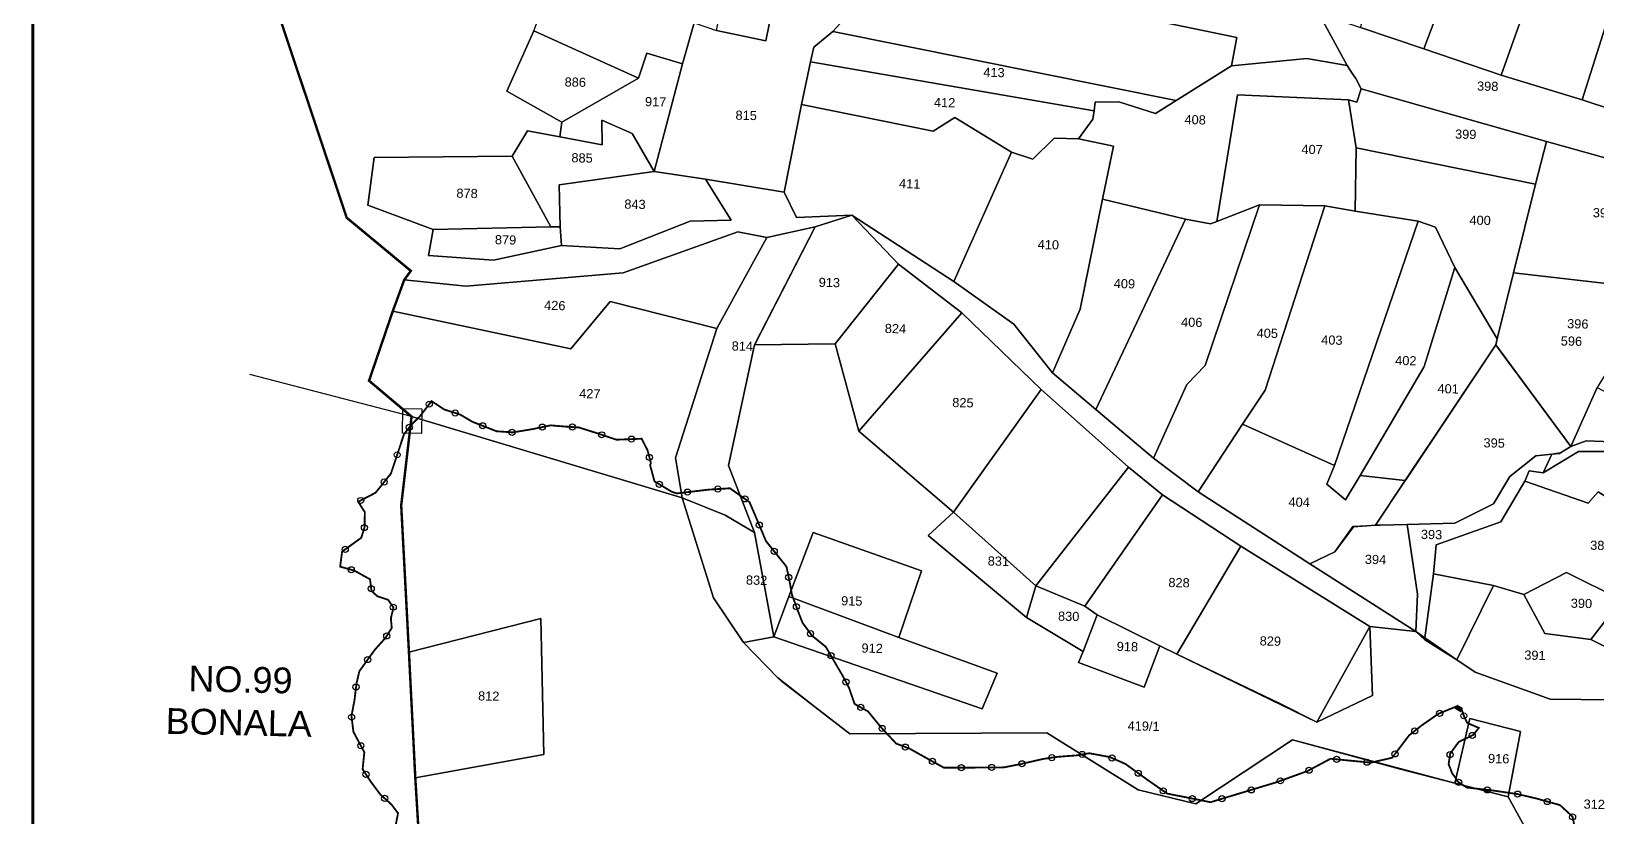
# Model space of a CAD drawing. Header units: inches. Extents: x 191080 to 197844, y 1603242 to 1613996.
# Drawn here: x 191080 to 193644, y 1609716 to 1611002 of the extents above; entities that cross this region are included whole.
import ezdxf

# ---------------------------------------------------------------- set-up
doc = ezdxf.new("R2010")
doc.units = ezdxf.units.IN
doc.header["$LTSCALE"] = 15
doc.header["$MEASUREMENT"] = 0
doc.header["$PDMODE"] = 32
doc.header["$PDSIZE"] = 10
for name, color, linetype in [('PLOT', 7, 'Continuous'), ('PLOT NO', 7, 'Continuous'), ('VILLAGE BOUNDARY STONES', 1, 'Continuous'), ('VILLAGE BOUNDRY', 5, 'Continuous')]:
    doc.layers.add(name, color=color, linetype=linetype)
doc.styles.get("Standard").update_dxf_attribs({"font": 'arial.ttf'})

msp = doc.modelspace()

# ---------------------------------------------------------------- linework, layer by layer
at = {"color": 5, "const_width": 3, "elevation": 248.5}
msp.add_lwpolyline([(191677.1, 1609703.7), (191680.6, 1609721.3), (191670.2, 1609735.3), (191651.5, 1609752.2), (191636.3, 1609772.5), (191622.6, 1609793.3), (191625.4, 1609821.1), (191607.5, 1609854.8), (191604.3, 1609880.6), (191609.1, 1609905.4), (191612.6, 1609933.9), (191617.2, 1609953.9), (191630.1, 1609972), (191643, 1609989.6), (191660.6, 1610009.3), (191670.3, 1610024.9), (191668.9, 1610040.8), (191673.2, 1610058.3), (191664.4, 1610071), (191646.7, 1610076.9), (191637.2, 1610085.5), (191634.7, 1610104.6), (191609.1, 1610118.8), (191585.8, 1610125.3), (191589, 1610150), (191620.4, 1610172.6), (191625.8, 1610190), (191626.2, 1610214.6), (191615.4, 1610231.6), (191643.8, 1610246.4), (191669, 1610277.8), (191681, 1610313.9), (191690.2, 1610341.9), (191702, 1610357.4), (191716.1, 1610371.1), (191735.5, 1610396.5), (191756.6, 1610382.7), (191782.5, 1610374.5), (191802.1, 1610362.8), (191842.1, 1610347.1), (191868.9, 1610345.3), (191901.3, 1610350.7), (191930.6, 1610356.8), (191953.2, 1610354.9), (191976.9, 1610353.4), (192007, 1610343.8), (192038.4, 1610333.3), (192079.7, 1610334.9), (192089.4, 1610316.1), (192094.9, 1610295.2), (192093.6, 1610291.6), (192100.9, 1610264.9), (192129.5, 1610247.8), (192137.5, 1610245.3), (192189.8, 1610251.5), (192224.4, 1610253.7), (192256.5, 1610231), (192268.6, 1610202.6), (192283.4, 1610167.3), (192317.1, 1610125.2), (192322.9, 1610097.1), (192326, 1610079.3), (192335.8, 1610052.7), (192343.4, 1610033.3), (192359, 1610012.1), (192381.5, 1609993.9), (192396.3, 1609968.4), (192410.1, 1609944.8), (192419.6, 1609926.5), (192428.7, 1609900.3), (192450.6, 1609888.2), (192471.5, 1609862.6), (192496.7, 1609835.5), (192518.8, 1609827.1), (192550.3, 1609809.5), (192575, 1609795.9), (192625, 1609796.1), (192673.2, 1609796.4), (192701.9, 1609802.1), (192737.3, 1609810.2), (192760.8, 1609813.7), (192792.6, 1609816.1), (192813.2, 1609819.6), (192846.6, 1609813.4), (192872.5, 1609802), (192906.8, 1609777.2), (192940.8, 1609753.5), (193011.9, 1609739.4), (193119.9, 1609772.1), (193170.8, 1609790.5), (193208.4, 1609810.6), (193274.3, 1609804.2), (193309.3, 1609812.2), (193337.3, 1609849.1), (193358.2, 1609865.5), (193385.1, 1609884.2), (193413.7, 1609895.9), (193423.6, 1609890.2), (193426.8, 1609881), (193432.4, 1609869.3), (193451.4, 1609861.1), (193442.2, 1609849.6), (193418.4, 1609838.1), (193404.5, 1609819), (193401.9, 1609801.7), (193407.7, 1609786.7), (193415, 1609776.8), (193417.1, 1609772.9), (193431.6, 1609763.4), (193473.4, 1609758.7), (193515.3, 1609752.6), (193544.8, 1609745.7), (193584.3, 1609734.7), (193604.9, 1609715.8), (193610.7, 1609687.5)], dxfattribs=at)
at = {"color": 5, "elevation": 248.5}
msp.add_lwpolyline([(191677.1, 1609703.7, 3, 3, 0), (191680.6, 1609721.3, 3, 3, 0), (191670.2, 1609735.3, 3, 3, 0), (191651.5, 1609752.2, 3, 3, 0), (191636.3, 1609772.5, 3, 3, 0), (191622.6, 1609793.3, 3, 3, 0), (191625.4, 1609821.1, 3, 3, 0), (191607.5, 1609854.8, 3, 3, 0), (191604.3, 1609880.6, 3, 3, 0), (191609.1, 1609905.4, 3, 3, 0), (191612.6, 1609933.9, 3, 3, 0), (191617.2, 1609953.9, 3, 3, 0), (191630.1, 1609972, 3, 3, 0), (191643, 1609989.6, 3, 3, 0), (191660.6, 1610009.3, 3, 3, 0), (191670.3, 1610024.9, 3, 3, 0), (191668.9, 1610040.8, 3, 3, 0), (191673.2, 1610058.3, 3, 3, 0), (191664.4, 1610071, 3, 3, 0), (191646.7, 1610076.9, 3, 3, 0), (191637.2, 1610085.5, 3, 3, 0), (191634.7, 1610104.6, 3, 3, 0), (191609.1, 1610118.8, 3, 3, 0), (191585.8, 1610125.3, 3, 3, 0), (191589, 1610150, 3, 3, 0), (191620.4, 1610172.6, 3, 3, 0), (191625.8, 1610190, 3, 3, 0), (191626.2, 1610214.6, 3, 3, 0), (191615.4, 1610231.6, 3, 3, 0), (191643.8, 1610246.4, 3, 3, 0), (191669, 1610277.8, 3, 3, 0), (191681, 1610313.9, 3, 3, 0), (191690.2, 1610341.9, 3, 3, 0), (191702, 1610357.4, 3, 3, 0), (191716.1, 1610371.1, 3, 3, 0), (191735.5, 1610396.5, 3, 3, 0), (191756.6, 1610382.7, 3, 3, 0), (191782.5, 1610374.5, 3, 3, 0), (191802.1, 1610362.8, 3, 3, 0), (191842.1, 1610347.1, 3, 3, 0), (191868.9, 1610345.3, 3, 3, 0), (191901.3, 1610350.7, 3, 3, 0), (191930.6, 1610356.8, 3, 3, 0), (191953.2, 1610354.9, 3, 3, 0), (191976.9, 1610353.4, 3, 3, 0), (192007, 1610343.8, 3, 3, 0), (192038.4, 1610333.3, 3, 3, 0), (192079.7, 1610334.9, 3, 3, 0), (192089.4, 1610316.1, 3, 3, 0), (192094.9, 1610295.2, 3, 3, 0), (192093.6, 1610291.6, 3, 3, 0), (192100.9, 1610264.9, 3, 3, 0), (192129.5, 1610247.8, 3, 3, 0), (192137.5, 1610245.3, 3, 3, 0), (192189.8, 1610251.5, 3, 3, 0), (192224.4, 1610253.7, 3, 3, 0), (192256.5, 1610231, 3, 3, 0), (192268.6, 1610202.6, 3, 3, 0), (192283.4, 1610167.3, 3, 3, 0), (192317.1, 1610125.2, 3, 3, 0), (192322.9, 1610097.1, 3, 3, 0), (192326, 1610079.3, 3, 3, 0), (192335.8, 1610052.7, 3, 3, 0), (192343.4, 1610033.3, 3, 3, 0), (192359, 1610012.1, 3, 3, 0), (192381.5, 1609993.9, 3, 3, 0), (192396.3, 1609968.4, 3, 3, 0), (192410.1, 1609944.8, 3, 3, 0), (192419.6, 1609926.5, 3, 3, 0), (192428.7, 1609900.3, 3, 3, 0), (192450.6, 1609888.2, 3, 3, 0), (192471.5, 1609862.6, 3, 3, 0), (192496.7, 1609835.5, 3, 3, 0), (192518.8, 1609827.1, 3, 3, 0), (192550.3, 1609809.5, 3, 3, 0), (192575, 1609795.9, 3, 3, 0), (192625, 1609796.1, 3, 3, 0), (192673.2, 1609796.4, 3, 3, 0), (192701.9, 1609802.1, 3, 3, 0), (192737.3, 1609810.2, 3, 3, 0), (192760.8, 1609813.7, 3, 3, 0), (192792.6, 1609816.1, 3, 3, 0), (192813.2, 1609819.6, 3, 3, 0), (192846.6, 1609813.4, 3, 3, 0), (192872.5, 1609802, 3, 3, 0), (192906.8, 1609777.2, 3, 3, 0), (192940.8, 1609753.5, 3, 3, 0), (193011.9, 1609739.4, 3, 3, 0), (193119.9, 1609772.1, 3, 3, 0), (193170.8, 1609790.5, 3, 3, 0), (193208.4, 1609810.6, 3, 3, 0), (193274.3, 1609804.2, 3, 3, 0), (193309.3, 1609812.2, 3, 3, 0), (193337.3, 1609849.1, 3, 3, 0), (193358.2, 1609865.5, 3, 3, 0), (193385.1, 1609884.2, 3, 3, 0), (193413.7, 1609895.9, 3, 3, 0), (193423.6, 1609890.2, 3, 3, 0), (193426.8, 1609881, 3, 3, 0), (193432.4, 1609869.3, 3, 3, 0), (193451.4, 1609861.1, 3, 3, 0), (193442.2, 1609849.6, 3, 3, 0), (193418.4, 1609838.1, 3, 3, 0), (193404.5, 1609819, 3, 3, 0), (193401.9, 1609801.7, 3, 3, 0), (193407.7, 1609786.7, 3, 3, 0), (193415, 1609776.8, 3, 3, 0), (193417.1, 1609772.9, 3, 3, 0), (193431.6, 1609763.4, 3, 3, 0), (193473.4, 1609758.7, 3, 3, 0), (193515.3, 1609752.6, 3, 3, 0), (193544.8, 1609745.7, 3, 3, 0), (193584.3, 1609734.7, 3, 3, 0), (193604.9, 1609715.8, 3, 3, 0), (193610.7, 1609687.5, 3, 3, 0)], format="xyseb", dxfattribs=at)
at = {"color": 1, "const_width": 8, "elevation": 248.5}
msp.add_lwpolyline([(193413.7, 1609895.9), (193423.6, 1609890.2)], dxfattribs=at)
at = {"color": 3}
for p in [(191731.7, 1610391.5, 248.5), (191774.2, 1610377.1, 248.5), (191699.2, 1610353.7, 248.5), (191819.3, 1610356.1, 248.5), (191916.8, 1610353.9, 248.5), (191966.4, 1610354.1, 248.5), (191867.5, 1610345.4, 248.5), (192014.4, 1610341.3, 248.5), (192063.1, 1610334.3, 248.5), (191679.2, 1610308.5, 248.5), (192092.5, 1610304.2, 248.5), (191657.9, 1610264, 248.5), (192108.8, 1610260.2, 248.5), (192154.9, 1610247.4, 248.5), (192204.6, 1610252.5, 248.5), (191619.5, 1610233.7, 248.5), (192249, 1610236.3, 248.5), (191625.6, 1610189.3, 248.5), (192272.4, 1610193.4, 248.5), (191594.1, 1610153.6, 248.5), (192297, 1610150.4, 248.5), (191604, 1610120.2, 248.5), (192320.7, 1610107.8, 248.5), (191636.7, 1610089.3, 248.5), (191672.8, 1610058.9, 248.5), (192333.3, 1610059.6, 248.5), (192356.4, 1610015.7, 248.5), (191662.2, 1610011.9, 248.5), (191630.9, 1609973.1, 248.5), (192389.8, 1609979.6, 248.5), (191611.8, 1609928, 248.5), (192414.6, 1609936.1, 248.5), (192438.7, 1609894.8, 248.5), (191604.5, 1609878.7, 248.5), (193387.2, 1609885, 248.5), (193426.8, 1609880.9, 248.5), (192473.8, 1609860.2, 248.5), (193346.4, 1609856.2, 248.5), (193440.6, 1609848.8, 248.5), (191619.7, 1609831.9, 248.5), (192512, 1609829.7, 248.5), (192751.8, 1609812.4, 248.5), (192801.5, 1609817.7, 248.5), (192850.4, 1609811.8, 248.5), (193218.3, 1609809.6, 248.5), (193314.1, 1609818.5, 248.5), (193404.3, 1609817.3, 248.5), (191628.1, 1609785.1, 248.5), (192556.1, 1609806.3, 248.5), (192603.4, 1609796, 248.5), (192653.4, 1609796.3, 248.5), (192702.9, 1609802.3, 248.5), (192893.4, 1609786.9, 248.5), (193173.1, 1609791.7, 248.5), (193268.1, 1609804.8, 248.5), (193078.5, 1609759.6, 248.5), (193126.2, 1609774.4, 248.5), (193418.3, 1609772.1, 248.5), (193465.5, 1609759.6, 248.5), (191658.7, 1609745.8, 248.5), (192934.3, 1609758, 248.5), (192982, 1609745.3, 248.5), (193030.6, 1609745.1, 248.5), (193515, 1609752.7, 248.5), (193563.5, 1609740.5, 248.5), (193605, 1609715.4, 248.5)]:
    msp.add_point(p, dxfattribs=at)
at = {"color": 2}
for p in [(191867.5, 1610345.4, 248.5), (192272.4, 1610193.4, 248.5), (191604, 1610120.2, 248.5), (193440.6, 1609848.8, 248.5), (192556.1, 1609806.3, 248.5), (193030.6, 1609745.1, 248.5)]:
    msp.add_point(p, dxfattribs=at)
at = {"layer": 'PLOT'}
for points in [[(192202.3, 1611003.5), (192233.3, 1611164.1), (192233.3, 1611164.1), (192264, 1611322.8), (192325.7, 1611297.1), (192348.4, 1611299.8), (192293.3, 1611035.7), (192293.2, 1611034.9), (192283.1, 1610986.7), (192202.3, 1611003.5)], [(193257.7, 1611008.8), (193320.4, 1611213.9), (193421.6, 1611132.7), (193421.6, 1611132.7), (193361.1, 1610973.7), (193257.7, 1611008.8)], [(192692, 1611123.3), (193189.8, 1611030.2), (193235.8, 1610946.1), (193169.6, 1610957.9), (193045.9, 1610946), (193054.7, 1610992.1), (192657.6, 1611074.7), (192692, 1611123.3)], [(193487.8, 1610930.3), (193361.1, 1610973.7), (193421.6, 1611132.7), (193503.4, 1611079.4), (193536.1, 1611065.8), (193536.1, 1611065.8), (193487.8, 1610930.3)], [(192166, 1611016), (192146.8, 1610949), (192088, 1610966.7), (192074.7, 1610925.4), (191903, 1611003), (191940.2, 1611101.7), (191980.5, 1611089), (192166, 1611016)], [(192392.9, 1611001.9), (192410.5, 1611021.2), (192550.6, 1611069.9), (192559.7, 1611073.1), (192605.1, 1611092), (192657.6, 1611074.7), (193054.7, 1610992.1), (193045.9, 1610946), (192955.7, 1610889.1), (192392.9, 1611001.9)], [(192184.4, 1610759.9), (192100, 1610772.8), (192146.8, 1610949), (192166, 1611016), (192202.3, 1611003.5), (192283.1, 1610986.7), (192293.2, 1611034.9), (192422.2, 1611046.9), (192410.5, 1611021.2), (192392.9, 1611001.9), (192361.7, 1610976.3), (192356.6, 1610952.1), (192341.9, 1610882.6), (192313.2, 1610738.9), (192184.4, 1610759.9)], [(193675.8, 1611064.9), (193620.7, 1610889.9), (193487.8, 1610930.3), (193536.1, 1611065.8), (193675.8, 1611064.9)], [(193620.7, 1610889.9), (193675.8, 1611064.9), (193839.8, 1610966.4), (193792.4, 1610876.2), (193773.3, 1610839.7), (193620.7, 1610889.9)], [(193189.8, 1611030.2), (193195.2, 1611029.2), (193257.7, 1611008.8), (193361.1, 1610973.7), (193487.8, 1610930.3), (193620.7, 1610889.9), (193773.3, 1610839.7), (193755.9, 1610767.6), (193562.4, 1610821.8), (193258.7, 1610907.9), (193249.9, 1610924.9), (193244.6, 1610932.9), (193235.8, 1610946.1), (193189.8, 1611030.2)], [(192074.7, 1610925.4), (191948.9, 1610853.6), (191858.7, 1610904.2), (191903, 1611003), (192074.7, 1610925.4)], [(192356.6, 1610952.1), (192361.7, 1610976.3), (192392.9, 1611001.9), (192955.7, 1610889.1), (192921.7, 1610867.6), (192861.6, 1610886.7), (192823, 1610886.3), (192820.9, 1610871.9), (192356.6, 1610952.1)], [(192146.8, 1610949), (192100, 1610772.8), (192064.3, 1610834.9), (192014.6, 1610856.8), (192015.1, 1610816.5), (191945.9, 1610829.4), (191948.9, 1610853.6), (192074.7, 1610925.4), (192088, 1610966.7), (192146.8, 1610949)], [(192820.9, 1610871.9), (192818.9, 1610858.6), (192795.7, 1610826), (192755.4, 1610827.4), (192720.9, 1610792.7), (192685.7, 1610804.4), (192593, 1610861.2), (192557.2, 1610838.9), (192341.9, 1610882.6), (192356.6, 1610952.1), (192820.9, 1610871.9)], [(192835, 1610727.2), (192852.7, 1610814.4), (192845.1, 1610816), (192795.7, 1610826), (192818.9, 1610858.6), (192820.9, 1610871.9), (192823, 1610886.3), (192861.6, 1610886.7), (192921.7, 1610867.6), (192955.7, 1610889.1), (193045.9, 1610946), (193169.6, 1610957.9), (193235.8, 1610946.1), (193244.6, 1610932.9), (193249.9, 1610925.1), (193258.7, 1610907.9), (193251.4, 1610886.5), (193238.1, 1610890), (193056, 1610898.5), (193022.2, 1610690.8), (193012, 1610686.8), (192970.6, 1610694.5), (192835, 1610727.2)], [(193244.6, 1610932.9), (193249.9, 1610924.9), (193258.7, 1610907.9), (193249.9, 1610924.9), (193244.6, 1610932.9)], [(193244.6, 1610932.9), (193249.9, 1610924.9), (193258.7, 1610907.9), (193249.9, 1610924.9), (193244.6, 1610932.9)], [(193238.1, 1610890), (193250.4, 1610811.7), (193249, 1610707.6), (193199.2, 1610716.3), (193091.8, 1610717.9), (193022.2, 1610690.8), (193056, 1610898.5), (193238.1, 1610890)], [(193562.4, 1610821.8), (193544, 1610751.8), (193250.4, 1610811.7), (193238.1, 1610890), (193251.4, 1610886.5), (193258.7, 1610907.9), (193562.4, 1610821.8)], [(192423.9, 1610701.2), (192333.2, 1610697.3), (192313.2, 1610738.9), (192341.9, 1610882.6), (192557.2, 1610838.9), (192593, 1610861.2), (192685.7, 1610804.4), (192591.5, 1610592.3), (192423.9, 1610701.2)], [(192100, 1610772.8), (191944.8, 1610751.1), (191946.2, 1610682.2), (191931.2, 1610682.2), (191867.5, 1610797.8), (191892.6, 1610839.2), (191945.9, 1610829.4), (192015.1, 1610816.5), (192014.6, 1610856.8), (192064.3, 1610834.9), (192100, 1610772.8)], [(192591.5, 1610592.3), (192685.7, 1610804.4), (192720.9, 1610792.7), (192755.4, 1610827.4), (192795.7, 1610826), (192852.7, 1610814.4), (192835, 1610727.2), (192798.3, 1610547.4), (192753.1, 1610442.6), (192689.8, 1610522.6), (192591.5, 1610592.3)], [(193544, 1610751.8), (193562.4, 1610821.8), (193755.9, 1610767.6), (193687.6, 1610595.3), (193684.1, 1610586.6), (193508.1, 1610606.9), (193544, 1610751.8)], [(191931.2, 1610682.2), (191738.2, 1610677.7), (191630.9, 1610717.3), (191641.4, 1610795.5), (191867.5, 1610797.8), (191931.2, 1610682.2)], [(193508.1, 1610606.9), (193481.2, 1610498.3), (193412, 1610615.6), (193380.2, 1610681.3), (193351.9, 1610691.4), (193249, 1610707.6), (193250.4, 1610811.7), (193544, 1610751.8), (193508.1, 1610606.9)], [(191948.2, 1610651.2), (191946.2, 1610682.2), (191944.8, 1610751.1), (192100, 1610772.8), (192184.4, 1610759.9), (192226.5, 1610692.8), (192159.3, 1610691.4), (192044, 1610646.1), (191948.2, 1610651.2)], [(192753.1, 1610442.6), (192798.3, 1610547.4), (192835, 1610727.2), (192970.6, 1610694.5), (192823.9, 1610382.9), (192753.1, 1610442.6)], [(192823.9, 1610382.9), (192970.6, 1610694.5), (193012, 1610686.8), (193022.2, 1610690.8), (193091.8, 1610717.9), (193002.9, 1610454.7), (192973, 1610423.8), (192918.5, 1610302.9), (192823.9, 1610382.9)], [(192918.5, 1610302.9), (192973, 1610423.8), (193002.9, 1610454.7), (193091.8, 1610717.9), (193199.2, 1610716.3), (193101.1, 1610414.7), (193064.4, 1610358.9), (192991.4, 1610247.9), (192918.5, 1610302.9)], [(193064.4, 1610358.9), (193101.1, 1610414.7), (193199.2, 1610716.3), (193249, 1610707.6), (193351.9, 1610691.4), (193214.9, 1610291), (193064.4, 1610358.9)], [(192396.6, 1610490.3), (192264.6, 1610488.7), (192364.2, 1610681.8), (192423.9, 1610701.2), (192500.6, 1610620.7), (192396.6, 1610490.3)], [(192423.9, 1610701.2), (192591.5, 1610592.3), (192689.8, 1610522.6), (192753.1, 1610442.6), (192823.9, 1610382.9), (192918.5, 1610302.9), (192991.4, 1610247.9), (193174.4, 1610129.7), (193348.2, 1610018.9), (193272.6, 1610027.1), (193061.5, 1610158.8), (192933.3, 1610242.7), (192877.4, 1610288.1), (192734.2, 1610415.8), (192604.2, 1610541.2), (192500.6, 1610620.7), (192423.9, 1610701.2)], [(193214.9, 1610291), (193351.9, 1610691.4), (193380.2, 1610681.3), (193412, 1610615.6), (193362, 1610453), (193361.4, 1610452), (193256.8, 1610274.8), (193233, 1610234.6), (193202.2, 1610260.6), (193214.9, 1610291)], [(192203.1, 1610515.5), (192028.4, 1610559.9), (191963.5, 1610482.2), (191672.1, 1610544.1), (191690.8, 1610595.2), (191791.5, 1610584.7), (192049.6, 1610606.8), (192237.2, 1610674), (192285.1, 1610664.6), (192203.1, 1610515.5)], [(191738.2, 1610677.7), (191931.2, 1610682.2), (191946.2, 1610682.2), (191948.2, 1610651.2), (191948.2, 1610651.2), (191837.3, 1610627.4), (191730.3, 1610635.2), (191738.2, 1610677.7)], [(192266.1, 1610491.6), (192264.6, 1610488.7), (192222.3, 1610290.8), (192264.4, 1610181.2), (192216.8, 1610209.5), (192146.1, 1610237.8), (192135.4, 1610303.5), (192203.1, 1610515.5), (192285.1, 1610664.6), (192364.2, 1610681.8), (192266.1, 1610491.6)], [(192396.6, 1610490.3), (192500.6, 1610620.7), (192604.2, 1610541.2), (192435.4, 1610347.1), (192396.6, 1610490.3)], [(193256.8, 1610274.8), (193361.4, 1610452), (193362, 1610453), (193412, 1610615.6), (193481.2, 1610498.3), (193479.1, 1610488.8), (193330.8, 1610266.2), (193256.8, 1610274.8)], [(193749.3, 1610588), (193645.1, 1610418.7), (193602, 1610321.9), (193487.5, 1610477.4), (193479.1, 1610488.8), (193481.2, 1610498.3), (193508.1, 1610606.9), (193684.1, 1610586.6), (193687.6, 1610595.3), (193756.7, 1610603.4), (193749.3, 1610588)], [(191702.8, 1610371.2), (191633.1, 1610429.9), (191672.1, 1610544.1), (191963.5, 1610482.2), (192028.4, 1610559.9), (192203.1, 1610515.5), (192135.4, 1610303.5), (192146.1, 1610237.8), (191702.8, 1610371.2)], [(192435.4, 1610347.1), (192604.2, 1610541.2), (192734.2, 1610415.8), (192590.9, 1610214.3), (192435.4, 1610347.1)], [(193281.9, 1610193.1), (193330.8, 1610266.2), (193330.9, 1610266.4), (193331.6, 1610267.4), (193479.1, 1610488.8), (193602, 1610321.9), (193585.4, 1610311.9), (193571, 1610309.5), (193544.5, 1610307.1), (193502.1, 1610272.9), (193475.6, 1610228.3), (193412.1, 1610196.5), (193334, 1610194.5), (193289.8, 1610193.4), (193281.9, 1610193.1)], [(193330.8, 1610266.2), (193479.1, 1610488.8), (193479.1, 1610488.8), (193331.6, 1610267.4), (193330.8, 1610266.2)], [(193330.8, 1610266.2), (193479.1, 1610488.8), (193479.1, 1610488.8), (193331.6, 1610267.4), (193330.8, 1610266.2)], [(193479.1, 1610488.8), (193481.2, 1610498.3), (193479.1, 1610488.8), (193487.5, 1610477.4), (193479.1, 1610488.8)], [(193479.1, 1610488.8), (193481.2, 1610498.3), (193479.1, 1610488.8), (193487.5, 1610477.4), (193479.1, 1610488.8)], [(192590.9, 1610214.3), (192734.2, 1610415.8), (192877.4, 1610288.1), (192725.7, 1610093.8), (192590.9, 1610214.3)], [(193645.1, 1610418.7), (193725.2, 1610376.7), (193706.2, 1610365.1), (193682.7, 1610329.4), (193627, 1610331.4), (193602, 1610321.9), (193645.1, 1610418.7)], [(192991.4, 1610247.9), (193064.4, 1610358.9), (193214.9, 1610291), (193202.2, 1610260.6), (193233, 1610234.6), (193256.8, 1610274.8), (193325.5, 1610266.8), (193330.8, 1610266.2), (193330.8, 1610266.2), (193281.9, 1610193.1), (193246, 1610190.7), (193215.5, 1610149.4), (193174.4, 1610129.7), (192991.4, 1610247.9)], [(193704.1, 1610333.7), (193736, 1610316.5), (193679.9, 1610227), (193646.7, 1610247.8), (193630.7, 1610229.4), (193526.8, 1610265.1), (193533.9, 1610282.4), (193557, 1610278.9), (193614.9, 1610313.8), (193686.5, 1610314.2), (193704.1, 1610333.7)], [(193348.2, 1610018.9), (193350.8, 1610080.3), (193334, 1610194.5), (193412.1, 1610196.5), (193475.6, 1610228.3), (193502.1, 1610272.9), (193544.5, 1610307.1), (193571, 1610309.5), (193557, 1610278.9), (193533.9, 1610282.4), (193526.8, 1610265.1), (193487.5, 1610198.6), (193381.3, 1610160.9), (193377.1, 1610113.4), (193363.1, 1610008.6), (193348.2, 1610018.9)], [(193585.4, 1610311.9), (193583.3, 1610310.6), (193571, 1610309.5), (193585.4, 1610311.9)], [(193585.4, 1610311.9), (193583.3, 1610310.6), (193571, 1610309.5), (193585.4, 1610311.9)], [(192725.7, 1610093.8), (192877.4, 1610288.1), (192933.3, 1610242.7), (192805.7, 1610060.4), (192725.7, 1610093.8)], [(193325.5, 1610266.8), (193256.8, 1610274.8), (193330.9, 1610266.4), (193330.9, 1610266.4), (193325.5, 1610266.8)], [(193325.5, 1610266.8), (193330.9, 1610266.4), (193330.8, 1610266.2), (193256.8, 1610274.8), (193325.5, 1610266.8)], [(193330.8, 1610266.2), (193325.5, 1610266.8), (193330.9, 1610266.4), (193330.8, 1610266.2)], [(193330.8, 1610266.2), (193325.5, 1610266.8), (193330.9, 1610266.4), (193330.8, 1610266.2)], [(193330.8, 1610266.2), (193330.9, 1610266.4), (193331.6, 1610267.4), (193330.9, 1610266.4), (193330.8, 1610266.2)], [(193330.9, 1610266.4), (193330.8, 1610266.2), (193330.9, 1610266.4), (193330.9, 1610266.4)], [(193330.9, 1610266.4), (193330.8, 1610266.2), (193330.9, 1610266.4), (193330.9, 1610266.4)], [(193330.9, 1610266.4), (193330.8, 1610266.2), (193330.9, 1610266.4), (193330.9, 1610266.4)], [(193331.5, 1610267.4), (193331.6, 1610267.4), (193330.9, 1610266.4), (193330.9, 1610266.4), (193331.5, 1610267.4)], [(193331.5, 1610267.4), (193331.6, 1610267.4), (193330.9, 1610266.4), (193330.9, 1610266.4), (193331.5, 1610267.4)], [(193331.5, 1610267.4), (193331.6, 1610267.4), (193330.9, 1610266.4), (193330.9, 1610266.4), (193331.5, 1610267.4)], [(193679.9, 1610227), (193746.1, 1610151.1), (193785.3, 1610111.2), (193787.6, 1610108.9), (193816.2, 1610068), (193760.2, 1610026), (193760.2, 1610026), (193740.7, 1609978.1), (193677.2, 1609985), (193634.9, 1610005.8), (193685.4, 1610070.8), (193595.1, 1610115.7), (193525, 1610079.5), (193475.2, 1610094.6), (193377.1, 1610113.4), (193381.3, 1610160.9), (193487.5, 1610198.6), (193526.8, 1610265.1), (193630.7, 1610229.4), (193646.7, 1610247.8), (193679.9, 1610227)], [(192264.4, 1610181.2), (192296.3, 1610010.4), (192246.4, 1610001.3), (192197.4, 1610074.2), (192146.1, 1610237.8), (192216.8, 1610209.5), (192264.4, 1610181.2)], [(192805.7, 1610060.4), (192933.3, 1610242.7), (193061.5, 1610158.8), (192956.6, 1609982), (192928.8, 1609995.8), (192825.9, 1610046.6), (192805.7, 1610060.4)], [(192590.9, 1610214.3), (192725.7, 1610093.8), (192710.4, 1610042.1), (192549.2, 1610176.2), (192590.9, 1610214.3)], [(192321, 1610076.6), (192360.7, 1610181.5), (192538.3, 1610118.4), (192501, 1610009.4), (192321, 1610076.6)], [(192321, 1610076.6), (192360.7, 1610181.5), (192538.3, 1610118.4), (192501, 1610009.4), (192321, 1610076.6)], [(192321, 1610076.6), (192360.7, 1610181.5), (192538.3, 1610118.4), (192501, 1610009.4), (192321, 1610076.6)], [(193215.5, 1610149.4), (193246, 1610190.7), (193281.9, 1610193.1), (193281.9, 1610193.1), (193289.8, 1610193.4), (193334, 1610194.5), (193350.8, 1610080.3), (193348.2, 1610018.9), (193174.4, 1610129.7), (193215.5, 1610149.4)], [(193281.9, 1610193.1), (193246, 1610190.7), (193215.5, 1610149.4), (193246, 1610190.7), (193281.9, 1610193.1), (193281.9, 1610193.1)], [(193281.9, 1610193.1), (193281.9, 1610193.1), (193246, 1610190.7), (193215.5, 1610149.4), (193245.7, 1610191.6), (193281.9, 1610193.1)], [(193185.7, 1609870.3), (193124.3, 1609901.7), (192956.6, 1609982), (193061.5, 1610158.8), (193272.6, 1610027.1), (193185.7, 1609870.3)], [(193377.1, 1610113.4), (193475.2, 1610094.6), (193415.5, 1609972.4), (193363.1, 1610008.6), (193377.1, 1610113.4)], [(193634.9, 1610005.8), (193559.7, 1610015.6), (193525, 1610079.5), (193595.1, 1610115.7), (193685.4, 1610070.8), (193634.9, 1610005.8)], [(192296.3, 1610010.4), (192321, 1610076.6), (192501, 1610009.4), (192662, 1609950.7), (192637.4, 1609892.5), (192296.3, 1610010.4)], [(192296.3, 1610010.4), (192321, 1610076.6), (192501, 1610009.4), (192662, 1609950.7), (192637.4, 1609892.5), (192296.3, 1610010.4)], [(192296.3, 1610010.4), (192321, 1610076.6), (192501, 1610009.4), (192662, 1609950.7), (192637.4, 1609892.5), (192296.3, 1610010.4)], [(192725.7, 1610093.8), (192805.7, 1610060.4), (192825.9, 1610046.6), (192803.3, 1609986.3), (192710.4, 1610042.1), (192725.7, 1610093.8)], [(193677.2, 1609985), (193670, 1609907.3), (193568.2, 1609908.2), (193445.3, 1609952.5), (193415.5, 1609972.4), (193475.2, 1610094.6), (193525, 1610079.5), (193559.7, 1610015.6), (193634.9, 1610005.8), (193677.2, 1609985)], [(192803.3, 1609986.3), (192825.9, 1610046.6), (192928.8, 1609995.8), (192903.3, 1609928), (192795.6, 1609968.1), (192803.3, 1609986.3)], [(191708.9, 1609779.2), (191698.5, 1609985), (191914.4, 1610040.4), (191919.6, 1609817.3), (191708.9, 1609779.2)], [(193185.7, 1609870.3), (193272.6, 1610027.1), (193277, 1609914.3), (193185.7, 1609870.3)], [(193362.7, 1610005.6), (193348.2, 1610018.9), (193363.1, 1610008.6), (193362.7, 1610005.6)], [(193362.7, 1610005.6), (193348.2, 1610018.9), (193363.1, 1610008.6), (193362.7, 1610005.6)], [(193415.5, 1609972.4), (193362.7, 1610005.6), (193363.1, 1610008.6), (193415.5, 1609972.4)], [(193415.5, 1609972.4), (193362.7, 1610005.6), (193363.1, 1610008.6), (193415.5, 1609972.4)], [(192303.1, 1609943.4), (192363.5, 1609895.5), (192308.4, 1609938), (192303.1, 1609943.4)], [(192303.1, 1609943.4), (192363.5, 1609895.5), (192308.4, 1609938), (192303.1, 1609943.4)], [(193499.7, 1609748.2), (193412.2, 1609770.7), (193436.5, 1609876.3), (193519.9, 1609855.2), (193499.7, 1609748.2)]]:
    msp.add_lwpolyline(points, close=True, dxfattribs=at)
for points in [[(191903, 1611003), (191858.7, 1610904.2), (191948.9, 1610853.6), (191945.9, 1610829.4), (191892.6, 1610839.2), (191867.5, 1610797.8), (191641.4, 1610795.5), (191630.9, 1610717.3), (191738.2, 1610677.7), (191730.3, 1610635.2), (191730.3, 1610635.2), (191837.3, 1610627.4), (191837.3, 1610627.4), (191948.2, 1610651.2), (192044, 1610646.1), (192159.3, 1610691.4), (192226.5, 1610692.8), (192184.4, 1610759.9), (192313.2, 1610738.9), (192333.2, 1610697.3), (192423.9, 1610701.2), (192364.2, 1610681.8), (192285.1, 1610664.6), (192237.2, 1610674), (192049.6, 1610606.8), (191791.5, 1610584.7), (191690.8, 1610595.2), (191701.6, 1610609.9), (191596.5, 1610697), (191409.3, 1611256.3)], [(193611.4, 1609544.8), (193499.7, 1609748.2), (193519.9, 1609855.2), (193436.5, 1609876.3), (193412.2, 1609770.7), (193146, 1609841.8), (192987.5, 1609736.6), (192893.3, 1609759.5), (192743.7, 1609853), (192421, 1609851.2), (192363.5, 1609895.5), (192363.5, 1609895.5), (192303.1, 1609943.4), (192246.4, 1610001.3), (192296.3, 1610010.4), (192637.4, 1609892.5), (192662, 1609950.7), (192501, 1610009.4), (192538.3, 1610118.4), (192360.7, 1610181.5), (192321, 1610076.6), (192296.3, 1610010.4), (192264.4, 1610181.2), (192222.3, 1610290.8), (192264.6, 1610488.7), (192396.6, 1610490.3), (192435.4, 1610347.1), (192590.9, 1610214.3), (192549.2, 1610176.2), (192710.4, 1610042.1), (192803.3, 1609986.3), (192795.6, 1609968.1), (192903.3, 1609928), (192928.8, 1609995.8), (192956.6, 1609982), (193185.7, 1609870.3), (193277, 1609914.3), (193272.6, 1610027.1), (193348.2, 1610018.9), (193362.7, 1610005.6), (193415.5, 1609972.4), (193445.3, 1609952.5), (193568.2, 1609908.2), (193670, 1609907.3)], [(191714.2, 1609692.5), (191708.9, 1609779.2), (191919.6, 1609817.3), (191914.4, 1610040.4), (191698.5, 1609985), (191685.8, 1610225.6), (191702.8, 1610371.2), (192146.1, 1610237.8), (192197.4, 1610074.2), (192246.4, 1610001.3), (192303.1, 1609943.4), (192308.4, 1609938), (192363.5, 1609895.5), (192421, 1609851.2), (192743.7, 1609853), (192893.3, 1609759.5), (192987.5, 1609736.6), (193146, 1609841.8), (193146, 1609841.8), (193320.7, 1609794.3), (193412.2, 1609770.7), (193499.7, 1609748.2), (193611.4, 1609544.8)], [(193686.5, 1610314.2), (193614.9, 1610313.8), (193557, 1610278.9), (193571, 1610309.5), (193571, 1610309.5), (193583.3, 1610310.6), (193585.4, 1610311.9), (193602, 1610321.9), (193627, 1610331.4), (193682.7, 1610329.4)]]:
    msp.add_lwpolyline(points, dxfattribs=at)
at = {"layer": 'VILLAGE BOUNDARY STONES', "linetype": 'Continuous'}
msp.add_lwpolyline([(191688.5, 1610384.6), (191719.8, 1610383.9), (191719, 1610343.5), (191687.7, 1610344.1)], close=True, dxfattribs=at)
at = {"layer": 'VILLAGE BOUNDRY', "color": 5, "const_width": 5}
msp.add_lwpolyline([(191082.3, 1613532), (197839.7, 1613532), (197839.7, 1603246.5), (191082.3, 1603246.5)], close=True, dxfattribs=at)
at = {"layer": 'VILLAGE BOUNDRY', "linetype": 'Continuous', "const_width": 4}
msp.add_lwpolyline([(191714.2, 1609692.5), (191708.9, 1609779.2), (191698.5, 1609985), (191685.8, 1610225.6), (191702.8, 1610371.2), (191633.1, 1610429.9), (191672.1, 1610544.1), (191690.8, 1610595.2), (191701.6, 1610609.9), (191596.5, 1610697), (191409.3, 1611256.3)], dxfattribs=at)
at = {"layer": 'VILLAGE BOUNDRY', "linetype": 'Continuous'}
msp.add_lwpolyline([(191702.8, 1610371.2), (191437.8, 1610440.1)], dxfattribs=at)

# ---------------------------------------------------------------- texts
at = {"layer": 'PLOT', "color": 11, "linetype": 'Continuous', "insert": (191234.8, 1609965.5), "char_height": 42.229, "width": 369.482, "attachment_point": 1, "rotation": 358.7911}
msp.add_mtext('\\pi103.03472;NO.99 \\P\\pi67.18655;BONALA', dxfattribs=at)
at = {"layer": 'PLOT NO', "color": 7}
for s, p in [('886', (191953.4, 1610912)), ('413', (192639.4, 1610927.9)), ('398', (193448.3, 1610905.3)), ('917', (192085.1, 1610879.8)), ('412', (192558.5, 1610878.5)), ('815', (192233.4, 1610857.6)), ('408', (192969, 1610850.4)), ('399', (193412.3, 1610826.6)), ('407', (193160.6, 1610801.7)), ('885', (191964.5, 1610787.8)), ('878', (191776.1, 1610729.8)), ('411', (192501.3, 1610745.4)), ('843', (192051.2, 1610711.9)), ('397', (193638, 1610697.8)), ('400', (193435.9, 1610685.7)), ('879', (191839.2, 1610653.6)), ('410', (192728.5, 1610645.7)), ('913', (192369.7, 1610583.7)), ('409', (192853.1, 1610581.8)), ('426', (191919.8, 1610546.1)), ('406', (192963.4, 1610518.6)), ('824', (192478, 1610508.2)), ('405', (193087.2, 1610500.6)), ('396', (193595.9, 1610516)), ('814', (192227.1, 1610479.4)), ('403', (193193, 1610489.4)), ('596', (193585.5, 1610487.7)), ('402', (193314.2, 1610455.8)), ('427', (191977.3, 1610401.6)), ('401', (193383.5, 1610409.6)), ('825', (192588.5, 1610386.8)), ('395', (193458.9, 1610320.8)), ('404', (193139.4, 1610223.8)), ('393', (193356.3, 1610170.8)), ('389', (193633.7, 1610153)), ('831', (192646.6, 1610127.2)), ('394', (193264.5, 1610129.9)), ('832', (192250.5, 1610096)), ('828', (192942.6, 1610092)), ('915', (192406.4, 1610062)), ('390', (193601.9, 1610058)), ('830', (192761.8, 1610036.8)), ('912', (192439.8, 1609984.5)), ('918', (192858, 1609987.2)), ('829', (193092.2, 1609996.3)), ('391', (193525.7, 1609973)), ('812', (191811.6, 1609906.2)), ('419/1', (192875.8, 1609857.2)), ('916', (193466.3, 1609803.6)), ('312', (193622.9, 1609728.9))]:
    msp.add_text(s, height=15, rotation=358.7911, dxfattribs=at).set_placement(p)

doc.saveas('drawing.dxf')
